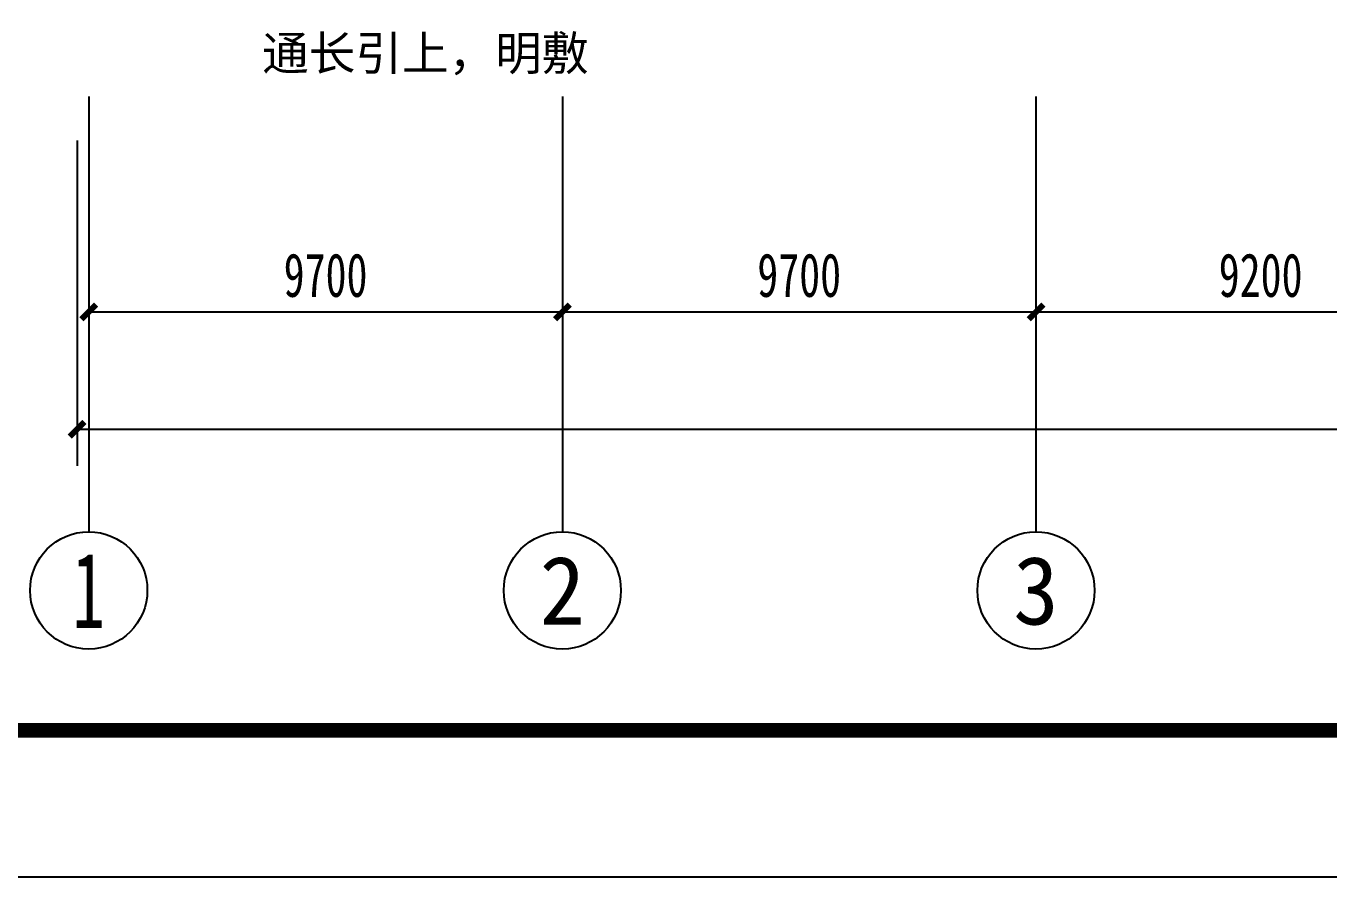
# Model space of a CAD drawing. Header units: millimetres. Extents: x -633009578 to 5705885, y -633235091 to 2571734.
# Drawn here: x 3785736 to 3812420, y 2039260 to 2056675 of the extents above; entities that cross this region are included whole.
import ezdxf
from ezdxf.enums import TextEntityAlignment as Align

# ---------------------------------------------------------------- set-up
doc = ezdxf.new("R2010")
doc.units = ezdxf.units.MM
doc.header["$LTSCALE"] = 1000
doc.header["$MEASUREMENT"] = 0
doc.layers.get('0').update_dxf_attribs({"color": 9})
for name, color, linetype in [('3T_WOOD', 21, 'Continuous'), ('AXIS_TEXT', 7, 'Continuous'), ('C-AXIS(轴号)', 3, 'Continuous'), ('电-强电平面-设备', 4, 'Continuous'), ('设备-箱柜', 3, 'Continuous'), ('院图签、封面151013$0$PUB_TITLE', 153, 'Continuous'), ('院图签、封面151013$0$图签文字', 4, 'Continuous')]:
    doc.layers.add(name, color=color, linetype=linetype)
doc.styles.add('_TCH_AXIS', font='simhei.ttf', dxfattribs={"bigfont": 'GBCBIG'})
doc.styles.add('_TCH_DIM_T3', font='simhei.ttf', dxfattribs={"width": 0.707, "bigfont": 'GBCBIG'})
doc.styles.add('COMPLEX', font='simhei.ttf')
doc.styles.add('宋', font='simhei.ttf', dxfattribs={"width": 0.8})
doc.styles.add('院图签、封面151013$0$-宋体', font='simhei.ttf', dxfattribs={"width": 0.8})
doc.dimstyles.new('_TCH_ARCH&&300', dxfattribs={"dimtxt": 892.5, "dimasz": 300, "dimexe": 750, "dimexo": 900, "dimgap": 300, "dimtad": 1, "dimdec": 0, "dimzin": 0, "dimdsep": 46, "dimtxsty": '_TCH_DIM_T3', "dimblk": 'ARCHTICK', "dimcen": 0.09, "dimclrt": 7, "dimazin": 2, "dimtfac": 1, "dimtdec": 0, "dimtix": 1, "dimtmove": 2, "dimatfit": 3, "dimfxl": 1, "dimtolj": 1, "dimtzin": 0, "dimarcsym": 0})

# ---------------------------------------------------------------- blocks, each defined once
blk = doc.blocks.new('_ArchTick')
at = {"color": 0, "linetype": 'ByBlock', "const_width": 0.4}
blk.add_lwpolyline([(-0.5, -0.5), (0.5, 0.5)], dxfattribs=at)
blk = doc.blocks.new('*D558')
at = {"layer": 'C-AXIS(轴号)', "color": 0, "lineweight": -2, "transparency": 16777216}
for p, q in [((1121701, 1376357), (1121701, 1369697)), ((1255981, 1376357), (1255981, 1369697)), ((1121701, 1370447), (1255981, 1370447))]:
    blk.add_line(p, q, dxfattribs=at)
at = {"layer": 'Defpoints', "color": 0, "transparency": 16777216}
for p in [(1121701, 1377257), (1255981, 1377257), (1255981, 1370447)]:
    blk.add_point(p, dxfattribs=at)
at = {"layer": 'C-AXIS(轴号)', "color": 0, "linetype": 'ByBlock', "lineweight": -2, "transparency": 16777216, "xscale": 300, "yscale": 300, "zscale": 300, "rotation": 180}
blk.add_blockref('_ArchTick', (1121701, 1370447), dxfattribs=at)
at = {"layer": 'C-AXIS(轴号)', "color": 0, "linetype": 'ByBlock', "lineweight": -2, "transparency": 16777216, "xscale": 300, "yscale": 300, "zscale": 300}
blk.add_blockref('_ArchTick', (1255981, 1370447), dxfattribs=at)
at = {"layer": 'C-AXIS(轴号)', "color": 7, "transparency": 16777216, "insert": (1188841, 1371194), "char_height": 892.5, "attachment_point": 5, "style": '_TCH_DIM_T3'}
blk.add_mtext('\\A1;134280', dxfattribs=at)
blk = doc.blocks.new('*D590')
at = {"layer": 'C-AXIS(轴号)', "color": 0, "lineweight": -2, "transparency": 16777216}
for p, q in [((1121941, 1376357), (1121941, 1372097)), ((1131641, 1376357), (1131641, 1372097)), ((1121941, 1372847), (1131641, 1372847))]:
    blk.add_line(p, q, dxfattribs=at)
at = {"layer": 'Defpoints', "color": 0, "transparency": 16777216}
for p in [(1121941, 1377257), (1131641, 1377257), (1131641, 1372847)]:
    blk.add_point(p, dxfattribs=at)
at = {"layer": 'C-AXIS(轴号)', "color": 0, "linetype": 'ByBlock', "lineweight": -2, "transparency": 16777216, "xscale": 300, "yscale": 300, "zscale": 300, "rotation": 180}
blk.add_blockref('_ArchTick', (1121941, 1372847), dxfattribs=at)
at = {"layer": 'C-AXIS(轴号)', "color": 0, "linetype": 'ByBlock', "lineweight": -2, "transparency": 16777216, "xscale": 300, "yscale": 300, "zscale": 300}
blk.add_blockref('_ArchTick', (1131641, 1372847), dxfattribs=at)
at = {"layer": 'C-AXIS(轴号)', "color": 7, "transparency": 16777216, "insert": (1126791, 1373594), "char_height": 892.5, "attachment_point": 5, "style": '_TCH_DIM_T3'}
blk.add_mtext('\\A1;9700', dxfattribs=at)
blk = doc.blocks.new('*D591')
at = {"layer": 'C-AXIS(轴号)', "color": 0, "lineweight": -2, "transparency": 16777216}
for p, q in [((1131641, 1376357), (1131641, 1372097)), ((1141341, 1376357), (1141341, 1372097)), ((1131641, 1372847), (1141341, 1372847))]:
    blk.add_line(p, q, dxfattribs=at)
at = {"layer": 'Defpoints', "color": 0, "transparency": 16777216}
for p in [(1131641, 1377257), (1141341, 1377257), (1141341, 1372847)]:
    blk.add_point(p, dxfattribs=at)
at = {"layer": 'C-AXIS(轴号)', "color": 0, "linetype": 'ByBlock', "lineweight": -2, "transparency": 16777216, "xscale": 300, "yscale": 300, "zscale": 300, "rotation": 180}
blk.add_blockref('_ArchTick', (1131641, 1372847), dxfattribs=at)
at = {"layer": 'C-AXIS(轴号)', "color": 0, "linetype": 'ByBlock', "lineweight": -2, "transparency": 16777216, "xscale": 300, "yscale": 300, "zscale": 300}
blk.add_blockref('_ArchTick', (1141341, 1372847), dxfattribs=at)
at = {"layer": 'C-AXIS(轴号)', "color": 7, "transparency": 16777216, "insert": (1136491, 1373594), "char_height": 892.5, "attachment_point": 5, "style": '_TCH_DIM_T3'}
blk.add_mtext('\\A1;9700', dxfattribs=at)
blk = doc.blocks.new('*D592')
at = {"layer": 'C-AXIS(轴号)', "color": 0, "lineweight": -2, "transparency": 16777216}
for p, q in [((1141341, 1376357), (1141341, 1372097)), ((1150541, 1376357), (1150541, 1372097)), ((1141341, 1372847), (1150541, 1372847))]:
    blk.add_line(p, q, dxfattribs=at)
at = {"layer": 'Defpoints', "color": 0, "transparency": 16777216}
for p in [(1141341, 1377257), (1150541, 1377257), (1150541, 1372847)]:
    blk.add_point(p, dxfattribs=at)
at = {"layer": 'C-AXIS(轴号)', "color": 0, "linetype": 'ByBlock', "lineweight": -2, "transparency": 16777216, "xscale": 300, "yscale": 300, "zscale": 300, "rotation": 180}
blk.add_blockref('_ArchTick', (1141341, 1372847), dxfattribs=at)
at = {"layer": 'C-AXIS(轴号)', "color": 0, "linetype": 'ByBlock', "lineweight": -2, "transparency": 16777216, "xscale": 300, "yscale": 300, "zscale": 300}
blk.add_blockref('_ArchTick', (1150541, 1372847), dxfattribs=at)
at = {"layer": 'C-AXIS(轴号)', "color": 7, "transparency": 16777216, "insert": (1145941, 1373594), "char_height": 892.5, "attachment_point": 5, "style": '_TCH_DIM_T3'}
blk.add_mtext('\\A1;9200', dxfattribs=at)
blk = doc.blocks.new('_AXISO')
blk.add_circle((0, 0), 0.5)
at = {"layer": 'AXIS_TEXT', "style": 'COMPLEX', "width": 1.041667}
blk.add_attdef('A', text='', height=0.56, dxfattribs=at).set_placement((-0.25, -0.28), (0.25, -0.28), align=Align.FIT)
blk = doc.blocks.new('建筑图框_A1')
at = {"layer": '院图签、封面151013$0$PUB_TITLE'}
blk.add_lwpolyline([(0, 0), (84100, 0), (84100, 59400), (0, 59400)], close=True, dxfattribs=at)
at = {"layer": '院图签、封面151013$0$PUB_TITLE', "const_width": 100}
blk.add_lwpolyline([(2500, 1000), (83100, 1000), (83100, 58400), (2500, 58400)], close=True, dxfattribs=at)
at = {"layer": '院图签、封面151013$0$图签文字', "color": 6, "style": '院图签、封面151013$0$-宋体'}
for tag, height, width, p in [('工程主持人', 400, 0.8, (79990.9, 29505.9)), ('审定', 400, 0.8, (79990.9, 28705.9)), ('审核', 400, 0.8, (79990.9, 27905.9)), ('专业负责人', 400, 0.8, (79990.9, 27105.9)), ('校对', 400, 0.8, (79990.9, 26305.9)), ('设计', 400, 0.8, (79990.9, 25505.9)), ('方案设计人', 400, 0.8, (79990.9, 24706.8)), ('工程编号', 300, 0.7, (81000, 8700.4)), ('版次', 300, 0.7, (78738.1, 3005.7)), ('日期', 300, 0.7, (82038.1, 3000.2)), ('图号', 200, 0.7, (82538.1, 2400.1)), ('比例', 300, 0.7, (78738.1, 2200.2)), ('图号_X施', 300, 0.7, (81538.1, 2200.2)), ('图号_总数', 200, 0.7, (82538.1, 2000.1))]:
    blk.add_attdef(tag, text='', height=height, dxfattribs=dict(at, width=width)).set_placement(p, align=Align.MIDDLE_CENTER)
at = {"layer": '院图签、封面151013$0$图签文字', "color": 6, "style": '院图签、封面151013$0$-宋体', "width": 0.7}
for tag, p in [('建设单位_001', (80935.9, 7446.2)), ('工程名称_001', (80933.5, 6045.4)), ('图名_001', (79742.9, 4059.7))]:
    blk.add_attdef(tag, p, '', height=300, dxfattribs=at)
blk = doc.blocks.new('9-29-1')
at = {"layer": 'C-AXIS(轴号)'}
for p, q in [((1121940.6, 1377257.1), (1121940.6, 1368347.3)), ((1131640.6, 1377257.1), (1131640.6, 1368347.3)), ((1141340.6, 1377257.1), (1141340.6, 1368347.3))]:
    blk.add_line(p, q, dxfattribs=at)
ref = blk.add_blockref('_AXISO', (1121940.6, 1367147.3), dxfattribs=dict(at, xscale=2400, yscale=2400, zscale=2400))
ref.add_attrib('A', '1', dxfattribs={"layer": 'AXIS_TEXT', "height": 1544.2, "style": '_TCH_AXIS'}).set_placement((1121609.7, 1366375.2), (1122271.5, 1366375.2), align=Align.FIT)
ref = blk.add_blockref('_AXISO', (1131640.6, 1367147.3), dxfattribs=dict(at, xscale=2400, yscale=2400, zscale=2400))
ref.add_attrib('A', '2', dxfattribs={"layer": 'AXIS_TEXT', "height": 1397.8, "style": '_TCH_AXIS'}).set_placement((1131174.7, 1366448.4), (1132106.5, 1366448.4), align=Align.FIT)
ref = blk.add_blockref('_AXISO', (1141340.6, 1367147.3), dxfattribs=dict(at, xscale=2400, yscale=2400, zscale=2400))
ref.add_attrib('A', '3', dxfattribs={"layer": 'AXIS_TEXT', "height": 1397.8, "style": '_TCH_AXIS'}).set_placement((1140874.7, 1366448.4), (1141806.5, 1366448.4), align=Align.FIT)
for p1, p2, distance, picture, middle in [((1121700.6, 1377257.1), (1255980.6, 1377257.1), -6809.8, '*D558', (1188840.6, 1371193.5)), ((1121940.6, 1377257.1), (1131640.6, 1377257.1), -4409.8, '*D590', (1126790.6, 1373593.5)), ((1131640.6, 1377257.1), (1141340.6, 1377257.1), -4409.8, '*D591', (1136490.6, 1373593.5)), ((1141340.6, 1377257.1), (1150540.6, 1377257.1), -4409.8, '*D592', (1145940.6, 1373593.5))]:
    dim = blk.add_aligned_dim(p1=p1, p2=p2, distance=distance, dimstyle='_TCH_ARCH&&300', dxfattribs=at)
    dim.commit()
    dim.dimension.update_dxf_attribs({"geometry": picture, "text_midpoint": middle})

msp = doc.modelspace()

# ---------------------------------------------------------------- block references
at = {"layer": '3T_WOOD'}
msp.add_blockref('9-29-1', (2665079.4, 677977.5), dxfattribs=at)
at = {"layer": '设备-箱柜', "xscale": 3, "yscale": 3}
msp.add_blockref('建筑图框_A1', (3734255.4, 2039260.2, 0), dxfattribs=at)

# ---------------------------------------------------------------- texts
at = {"layer": '电-强电平面-设备', "color": 3, "style": '宋'}
msp.add_text('通长引上，明敷', height=700, dxfattribs=at).set_placement((3790570.7, 2055769.1))

doc.saveas('drawing.dxf')
